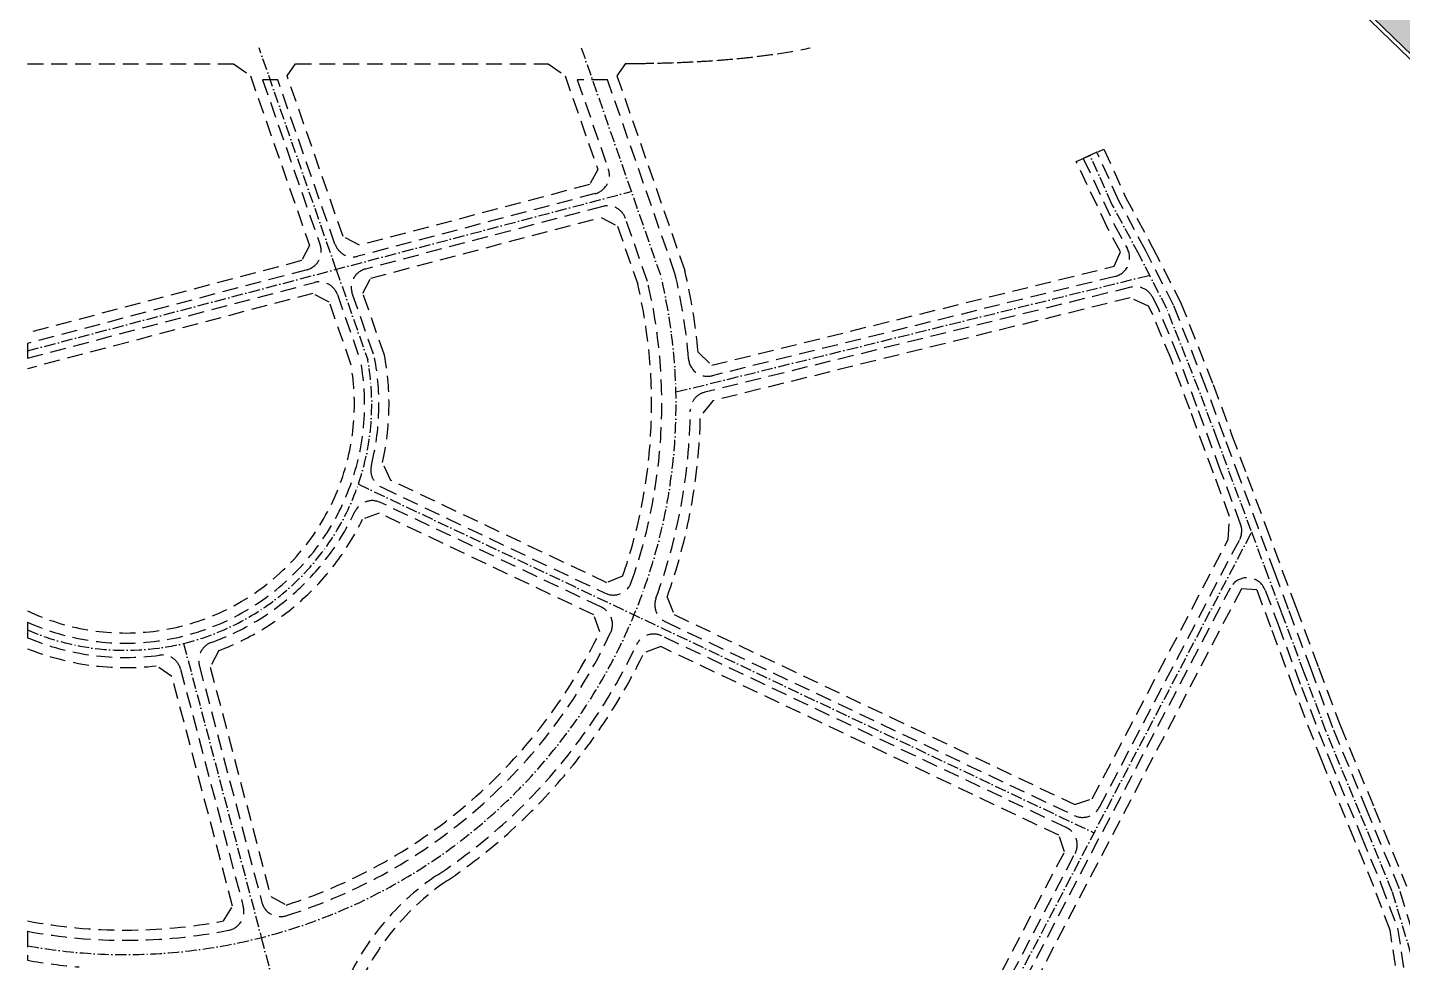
# Model space of a CAD drawing. Header units: metres. Extents: x 566631 to 571261, y 2062953 to 2068466.
# Drawn here: x 566631 to 567714, y 2066460 to 2067196 of the extents above; entities that cross this region are included whole.
import ezdxf

# ---------------------------------------------------------------- set-up
doc = ezdxf.new("R2010")
doc.units = ezdxf.units.M
doc.linetypes.add('ACAD_ISO10W100', pattern=[18.5, 12, -3, 0.5, -3])
doc.linetypes.add('HIDDEN', pattern=[0.375, 0.25, -0.125])
doc.layers.add('datKeSog', color=251, linetype='CONTINUOUS', lineweight=13)
doc.layers.add('datMatNc', color=150, linetype='CONTINUOUS', lineweight=13)
for name, color, linetype in [('hacth sdd', 8, 'CONTINUOUS'), ('LogDg phu', 7, 'CONTINUOUS'), ('TimDg', 222, 'CONTINUOUS'), ('ViaHeSphu', 32, 'CONTINUOUS')]:
    doc.layers.add(name, color=color, linetype=linetype)

msp = doc.modelspace()

# ---------------------------------------------------------------- hatches: boundary and pattern name
at = {"layer": 'hacth sdd'}
h = msp.add_hatch(dxfattribs=at)
h.set_pattern_fill('DASH', color=152, scale=0.5, style=0)
edge = h.paths.add_edge_path()
edge.add_line((568089.409, 2066606.832), (568096.553, 2066646.556))
edge.add_arc((568006.99, 2066662.663), 91, 349.804947, 354.593269)
edge.add_line((568097.585, 2066654.088), (568099.971, 2066679.297))
edge.add_arc((568009.376, 2066687.871), 91, 354.593269, 369.142148)
edge.add_line((568099.22, 2066702.33), (568098.647, 2066705.89))
edge.add_arc((568048.295, 2066697.787), 51, 9.142148, 24.272488)
edge.add_line((568094.787, 2066718.752), (568044.084, 2066831.19))
edge.add_arc((568189.028, 2066896.551), 159, 198.053673, 204.272488, ccw=False)
edge.add_line((568037.856, 2066847.276), (568032.575, 2066863.48))
edge.add_arc((567898.517, 2066819.783), 141, 18.053673, 27.951234)
edge.add_line((568023.069, 2066885.872), (567997.649, 2066933.778))
edge.add_arc((567873.097, 2066867.689), 141, 27.951234, 42.536621)
edge.add_line((567976.992, 2066963.013), (567951.331, 2066990.981))
edge.add_line((567951.331, 2066990.981), (567689.896, 2067243.945))
edge.add_arc((567906.85, 2067468.166), 312, 207.978427, 225.943486, ccw=False)
edge.add_line((567631.316, 2067321.794), (567598.647, 2067383.29))
edge.add_line((567598.647, 2067383.29), (567595.943, 2067384.118))
edge.add_line((567595.943, 2067384.118), (567573.446, 2067372.167))
edge.add_line((567573.446, 2067372.167), (567611.327, 2067300.858))
edge.add_arc((567876.264, 2067441.599), 300, 207.978427, 225.943486)
edge.add_line((567667.654, 2067226.003), (567890.389, 2067010.486))
edge.add_line((567890.389, 2067010.486), (567955.48, 2066935.546))
edge.add_arc((567872.055, 2066863.085), 110.5, 28.05827, 40.976844, ccw=False)
edge.add_line((567969.568, 2066915.061), (568054.63, 2066755.473))
edge.add_arc((567957.118, 2066703.497), 110.5, -4.937905, 28.05827, ccw=False)
edge.add_line((568067.207, 2066693.986), (568053.878, 2066539.704))
edge.add_line((568053.878, 2066539.704), (568053.366, 2066526.851))
edge.add_line((568053.366, 2066526.851), (568058.164, 2066521.895))
edge.add_line((568058.164, 2066521.895), (568077.658, 2066522.039))
edge.add_line((568077.658, 2066522.039), (568081.784, 2066526.064))
edge.add_line((568081.784, 2066526.064), (568082.097, 2066535.75))
edge.add_arc((568290.988, 2066529.003), 209, 173.597711, 178.150199, ccw=False)
edge.add_line((568083.292, 2066552.308), (568089.409, 2066606.832))

# ---------------------------------------------------------------- linework, layer by layer
at = {"layer": 'datKeSog'}
msp.add_lwpolyline([(567573.446, 2067372.167), (567570.796, 2067370.76), (567608.678, 2067299.45, 0.07854831), (567665.568, 2067223.847), (567888.209, 2067008.42), (567953.215, 2066933.579, -0.05642769), (567966.92, 2066913.65), (568051.983, 2066754.062, -0.14497606), (568064.219, 2066694.244), (568050.883, 2066539.893), (568050.483, 2066529.83), (568053.366, 2066526.851), (568053.878, 2066539.704), (568067.207, 2066693.986, 0.14497606), (568054.63, 2066755.473), (567969.568, 2066915.061, 0.05642769), (567955.48, 2066935.546), (567890.389, 2067010.486), (567667.654, 2067226.003, -0.07854831), (567611.327, 2067300.858)], format="xyb", close=True, dxfattribs=at)
at = {"layer": 'datMatNc'}
msp.add_lwpolyline([(567951.331, 2066990.981), (567689.896, 2067243.945, -0.07854831), (567631.316, 2067321.794), (567598.647, 2067383.29), (567595.943, 2067384.118), (567573.446, 2067372.167), (567611.327, 2067300.858, 0.07854831), (567667.654, 2067226.003), (567890.389, 2067010.486)], format="xyb", dxfattribs=at)
at = {"layer": 'LogDg phu', "linetype": 'HIDDEN', "ltscale": 50}
for points in [[(567726.223, 2066467.782), (567711.214, 2066517.871), (567685.811, 2066579.343), (567658.859, 2066644.564), (567641.834, 2066690.027), (567623.952, 2066737.778), (567613.329, 2066766.295), (567600.119, 2066801.854), (567585.746, 2066840.539), (567573.444, 2066873.652), (567558.857, 2066912.917), (567533.383, 2066977.41), (567511.49, 2067020.206), (567490.233, 2067059.787), (567473.004, 2067097.934), (567462.231, 2067093.069), (567486.661, 2067041.075), (567496.986, 2067021.849, -0.48982213), (567487.361, 2067000.188), (567169.936, 2066921.926, -0.46225082), (567151.394, 2066935.283, 0.03834735), (567140.731, 2067002.556), (567087.64, 2067155.013), (567063.815, 2067155.013), (567088.269, 2067084.79, -0.43694601), (567077.932, 2067065.354), (566891.014, 2067016.007, -0.39184074), (566873.019, 2067025.577), (566827.945, 2067155.013), (566816.032, 2067155.013), (566861.348, 2067024.882, -0.43694601), (566851.012, 2067005.446), (566630.905, 2066947.337), (566630.905, 2066935.701), (566856.96, 2066995.381, -0.39184074), (566874.954, 2066985.811), (566893.316, 2066933.083, -0.60385936), (566630.905, 2066727.872), (566630.905, 2066715.605, 0.13387377), (566734.927, 2066701.855, -0.37852408), (566751.445, 2066690.82), (566800.843, 2066503.707, -0.43333879), (566789.221, 2066485.158, -0.09458348), (566630.905, 2066484.421), (566630.905, 2066461.554, 0.02311164), (566671.657, 2066456.296, -0.31772914)], [(566904.225, 2066935.966, -0.10745055), (566901.663, 2066851.257, 0.35723669), (566909.793, 2066834.075), (567085.777, 2066750.65, 0.44500525), (567106.35, 2066759.22, 0.14344621), (567119.102, 2066996.247), (567101.875, 2067045.719, 0.39184074), (567083.88, 2067055.289), (566896.962, 2067005.942, 0.43694601), (566886.625, 2066986.506), (566904.225, 2066935.966)], [(567152.808, 2066894.533, -0.08506323), (567125.782, 2066746.759, 0.38749869), (567133.444, 2066728.053), (567455.184, 2066575.532, 0.40252592), (567474.895, 2066582.123), (567585.35, 2066792.874, 0.2127459), (567586.125, 2066805.062), (567570.394, 2066847.401), (567551.735, 2066897.629), (567536.962, 2066937.39), (567521.614, 2066974.256), (567516.633, 2066983.941, 0.34741899), (567499.703, 2066991.644), (567164.217, 2066908.929, 0.34193589), (567152.808, 2066894.533)], [(567090.088, 2066719.597, 0.41348562), (567082.944, 2066739.542), (566908.772, 2066822.109, 0.41559681), (566888.762, 2066814.916, -0.19954717), (566775.587, 2066711.8, 0.38898776), (566766.157, 2066693.855), (566815.456, 2066507.12, 0.42766826), (566834.447, 2066496.636, 0.20968866), (567090.088, 2066719.597)], [(567110.39, 2066709.895, -0.13703653), (566953.91, 2066528.887, 0.32124832), (566871.07, 2066311.156), (566911.321, 2066158.694, 0.41421356), (566929.653, 2066148.02), (567372.01, 2066264.805, 0.31600297), (567383.123, 2066277.984), (567396.885, 2066433.276), (567455.731, 2066545.557, 0.4259986), (567448.871, 2066566.075), (567130.383, 2066717.054, 0.41485868), (567110.39, 2066709.895)]]:
    msp.add_lwpolyline(points, format="xyb", dxfattribs=at)
msp.add_lwpolyline([(567578.105, 2066754.815, -0.64873715), (567605.446, 2066753.093), (567615.592, 2066725.881), (567634.001, 2066676.722), (567656.067, 2066619.9), (567681.37, 2066558.666), (567696.618, 2066521.768), (567709.744, 2066486.732), (567717.053, 2066439.179), (567715.517, 2066400.981), (567713.436, 2066365.622, -0.32416129), (567702.29, 2066352), (567414.414, 2066276, -0.51975341), (567395.644, 2066291.827), (567407.892, 2066430.044)], format="xyb", close=True, dxfattribs=at)
at = {"layer": 'TimDg', "linetype": 'ACAD_ISO10W100', "ltscale": 0.75}
for points in [[(567066.977, 2067180.141), (567129.918, 2066999.398, -0.54062736), (566630.905, 2066472.983, -0.54062736)], [(566630.905, 2066721.722, 0.16339307), (566753.838, 2066711.138, 0.25585927), (566891.452, 2066836.544, 0.12882564), (566898.771, 2066934.521)], [(566753.838, 2066711.138), (566815.01, 2066479.431), (567099.736, 2065400.943, -0.04023228), (567105.416, 2065369.315), (567133.511, 2065081.394)]]:
    msp.add_lwpolyline(points, format="xyb", dxfattribs=at)
for points in [[(566873.987, 2067005.694), (566813.238, 2067180.141)], [(566630.905, 2066941.519), (567106.362, 2067067.042)], [(566873.987, 2067005.694), (566898.771, 2066934.521)], [(567141.48, 2066909.117), (567514.528, 2067001.093)], [(566891.452, 2066836.544), (567470.679, 2066561.961)]]:
    msp.add_lwpolyline(points, dxfattribs=at)
at = {"layer": 'TimDg', "linetype": 'ACAD_ISO10W100', "ltscale": 0.75, "elevation": 0}
msp.add_lwpolyline([(567720.273, 2066466.737), (567705.553, 2066515.859), (567680.265, 2066577.052), (567653.275, 2066642.366), (567636.215, 2066687.922), (567618.331, 2066735.678), (567607.707, 2066764.201), (567594.495, 2066799.765), (567580.122, 2066838.45), (567567.82, 2066871.563), (567553.254, 2066910.77), (567527.909, 2066974.936), (567506.176, 2067017.42), (567484.85, 2067057.129), (567467.536, 2067095.465)], dxfattribs=at)
msp.add_lwpolyline([(567594.165, 2066797.575), (567402.389, 2066431.66), (567379.965, 2066178.625), (567365.723, 2066015.066), (567336.773, 2065684.603), (567301.58, 2065280.261, 0.07826458), (567306.973, 2065202.661), (567341.558, 2065051.972), (567345.232, 2065031.859, 0.02477085), (567345.91, 2065028.967), (567353.98, 2065000.874, -0.13629297), (567354.121, 2064984.818), (567206.369, 2064434.06)], format="xyb", dxfattribs=at)
at = {"layer": 'ViaHeSphu', "linetype": 'HIDDEN', "ltscale": 50}
for points in [[(567247.293, 2067180.141, -0.01234518), (567221.232, 2067175.541, -0.00725013), (567205.345, 2067173.375, -0.00637509), (567189.521, 2067171.651, -0.00562506), (567173.767, 2067170.317, -0.00487504), (567158.097, 2067169.321, -0.00412502), (567142.519, 2067168.611, -0.00337501), (567127.041, 2067168.139, -0.00262501), (567111.666, 2067167.855, -0.00122401), (567101.698, 2067167.747), (567094.987, 2067158.242), (567148.418, 2067004.806, -0.03598077), (567158.967, 2066940.596), (567169.752, 2066930.12), (567486.502, 2067008.216), (567491.48, 2067019.42), (567481.299, 2067038.378), (567456.762, 2067090.599), (567478.472, 2067100.404), (567495.617, 2067062.444), (567516.805, 2067022.992), (567538.857, 2066979.884), (567564.46, 2066915.064), (567579.069, 2066875.742), (567591.371, 2066842.629), (567605.744, 2066803.944), (567618.952, 2066768.39), (567629.573, 2066739.877), (567647.453, 2066692.131), (567664.443, 2066646.763), (567691.356, 2066581.635), (567716.875, 2066519.883)], [(566630.905, 2066736.684, 0.60955121), (566885.553, 2066931.048), (566868.557, 2066979.856), (566855.599, 2066986.748), (566630.905, 2066927.427)], [(566630.905, 2066492.561, 0.09394658), (566785.196, 2066492.53), (566792.445, 2066504.177), (566744.66, 2066685.18), (566732.206, 2066693.449, -0.12508323), (566630.905, 2066706.958, -0.12508323)], [(566961.639, 2066524.435, 0.31882455), (566880.262, 2066307.682), (566918.29, 2066163.637), (566930.511, 2066156.521), (567365.051, 2066271.242), (567375.603, 2066283.755), (567389.057, 2066435.574), (567447.386, 2066546.867), (567442.992, 2066560.008), (567129.604, 2066708.57), (567116.345, 2066703.789, -0.13311967), (566961.639, 2066524.435)]]:
    msp.add_lwpolyline(points, format="xyb", dxfattribs=at)
msp.add_lwpolyline([(566630.905, 2067167.649), (566793.161, 2067167.649), (566806.45, 2067158.205), (566852.991, 2067024.555), (566846.611, 2067012.558), (566630.905, 2066955.611)], dxfattribs=at)
for points in [[(566879.417, 2067031.531), (566835.305, 2067158.205), (566842.016, 2067167.649), (567040.943, 2067167.649), (567054.232, 2067158.205), (567079.911, 2067084.463), (567073.531, 2067072.466), (566892.374, 2067024.64)], [(567412.401, 2066283.742), (567697.518, 2066359.014), (567707.774, 2066371.55), (567709.524, 2066401.278), (567711.035, 2066438.841), (567703.908, 2066485.208), (567691.035, 2066519.569), (567675.825, 2066556.375), (567650.497, 2066617.668), (567628.395, 2066674.584), (567609.972, 2066723.781), (567598.959, 2066753.317), (567586.755, 2066754.086), (567415.72, 2066427.746), (567403.615, 2066291.151)]]:
    msp.add_lwpolyline(points, close=True, dxfattribs=at)
for points in [[(567082.52, 2067046.656), (567095.477, 2067039.764), (567111.41, 2066994.011, -0.14181242), (567099.542, 2066763.992), (567087.121, 2066758.866), (566917.003, 2066839.51), (566910.419, 2066853.488, 0.1029776), (566911.977, 2066938.03), (566894.982, 2066986.833), (566901.362, 2066998.829)], [(567513.558, 2066976.8), (567499.276, 2066983.299), (567170.545, 2066902.25), (567160.733, 2066889.856, -0.08049931), (567134.525, 2066747.417), (567140.098, 2066733.752), (567455.652, 2066584.164), (567469.33, 2066588.737), (567576.319, 2066792.876), (567577.478, 2066811.107), (567564.77, 2066845.312), (567546.111, 2066895.539), (567531.378, 2066935.191), (567516.168, 2066971.727)], [(566781.663, 2066705.516), (566774.782, 2066692.529), (566822.493, 2066511.809), (566834.604, 2066505.078, 0.20610441), (567081.555, 2066720.281), (567076.737, 2066733.631), (566907.918, 2066813.66), (566894.73, 2066808.846, -0.1913426)]]:
    msp.add_lwpolyline(points, format="xyb", close=True, dxfattribs=at)

doc.saveas('drawing.dxf')
